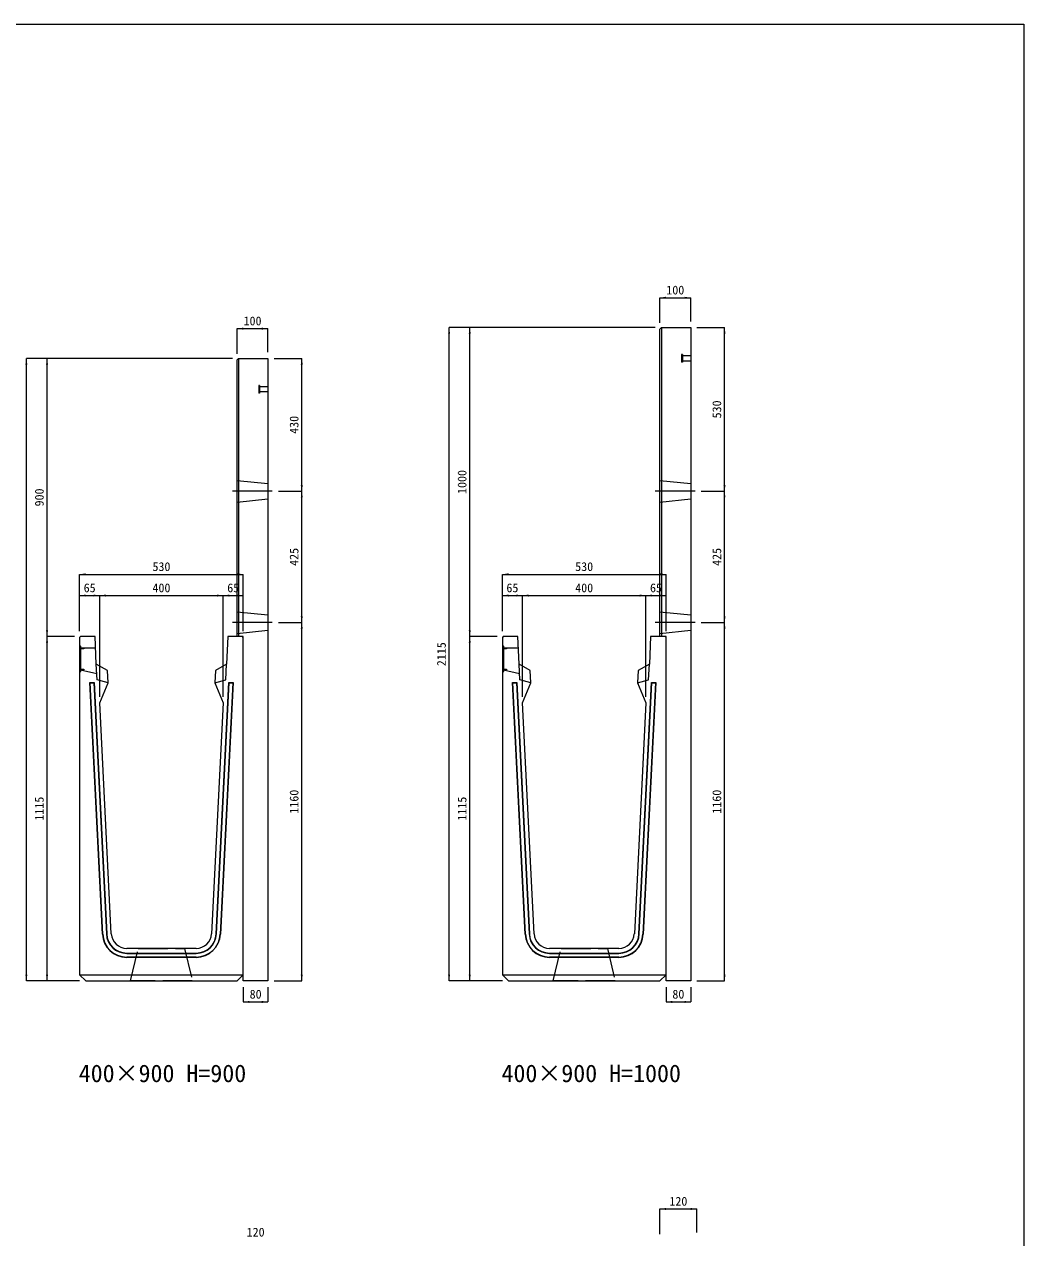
# Model space of a CAD drawing. Units: millimetres at full size. Extents: x -7442 to 51876, y 9625 to 40052.
# Drawn here: x 30308 to 33544, y 16439 to 20368 of the extents above; entities that cross this region are included whole.
import ezdxf
from ezdxf.enums import TextEntityAlignment as Align

# ---------------------------------------------------------------- set-up
doc = ezdxf.new("R2010")
doc.units = ezdxf.units.MM
doc.header["$LTSCALE"] = 16
for name, pattern in [('DASHED', [7.5, 6, -1.5]), ('USER1', [13.5, 7.5, -6]), ('USER2', [285.75, 190.5, -31.75, 31.75, -31.75])]:
    doc.linetypes.add(name, pattern=pattern)
doc.layers.add('0_2', color=7, linetype='Continuous')
for name, color, linetype, lineweight in [('HOLE', 7, 'DASHED', 9), ('KIJUN', 5, 'Continuous', 9), ('WWAY', 5, 'Continuous', 9), ('寸法線', 7, 'Continuous', 9), ('本体', 2, 'Continuous', 13), ('補助線', 8, 'Continuous', 9), ('ｲﾝｻｰﾄ', 3, 'USER1', 9)]:
    doc.layers.add(name, color=color, linetype=linetype, lineweight=lineweight)
doc.styles.add('ＭＳ ゴシック', font='')
doc.styles.get('ＭＳ ゴシック').set_extended_font_data('MS Gothic')

# ---------------------------------------------------------------- blocks, each defined once
blk = doc.blocks.new('filled_arrow')
at = {"color": 0, "linetype": 'Continuous', "lineweight": -2}
blk.add_solid([(7.5, 1.25), (0, 0), (7.5, -1.25)], dxfattribs=at)

msp = doc.modelspace()

# ---------------------------------------------------------------- linework, layer by layer
at = {"layer": 'HOLE'}
for points in [[(30676.94, 17375.94), (30826.94, 17375.94), (30851.94, 17270.94), (30651.94, 17270.94)], [(32045.99, 17375.94), (32195.99, 17375.94), (32220.99, 17270.94), (32020.99, 17270.94)]]:
    msp.add_lwpolyline(points, close=True, dxfattribs=at)
at = {"layer": 'KIJUN'}
for p, q in [((30520.63, 18235.94), (30519.58, 18236.94)), ((30533.6, 18236.94), (30532.65, 18235.94)), ((30532.65, 18235.94), (30573.57, 17422.62)), ((30984.3, 18236.94), (30943.29, 17421.97)), ((30970.28, 18236.94), (30971.23, 18235.94)), ((30983.24, 18235.94), (30984.3, 18236.94)), ((31889.69, 18235.94), (31888.63, 18236.94)), ((31902.65, 18236.94), (31901.7, 18235.94)), ((31901.7, 18235.94), (31942.62, 17422.62)), ((32353.35, 18236.94), (32312.34, 17421.97)), ((32339.33, 18236.94), (32340.28, 18235.94)), ((32352.3, 18235.94), (32353.35, 18236.94)), ((30639.49, 17360.94), (30864.39, 17360.94)), ((30639.49, 17359.94), (30864.39, 17359.94)), ((30864.39, 17347.94), (30639.49, 17347.94)), ((30864.39, 17346.94), (30639.49, 17346.94)), ((32008.54, 17360.94), (32233.44, 17360.94)), ((32008.54, 17359.94), (32233.44, 17359.94)), ((32233.44, 17347.94), (32008.54, 17347.94)), ((32233.44, 17346.94), (32008.54, 17346.94))]:
    msp.add_line(p, q, dxfattribs=at)
at = {"layer": 'KIJUN', "color": 7, "lineweight": 13}
for p, q in [((30951.94, 18170.94), (30914.33, 17423.43)), ((32320.99, 18170.94), (32283.38, 17423.43)), ((30864.39, 17375.94), (30639.49, 17375.94)), ((32233.44, 17375.94), (32008.54, 17375.94))]:
    msp.add_line(p, q, dxfattribs=at)
at = {"layer": 'KIJUN', "color": 7}
for p, q in [((30486.94, 17290.94), (31016.94, 17290.94)), ((31855.99, 17290.94), (32385.99, 17290.94))]:
    msp.add_line(p, q, dxfattribs=at)
at = {"layer": 'KIJUN', "color": 7, "lineweight": 13}
for points in [[(30589.55, 17423.43), (30551.94, 18170.94), (30578.94, 18235.94), (30576.94, 18275.94), (30540.94, 18295.94), (30536.94, 18385.94), (30489.94, 18385.94), (30486.94, 18382.94), (30486.94, 17290.94), (30506.94, 17270.94), (30996.94, 17270.94), (31016.94, 17290.94), (31016.94, 18382.94), (31013.94, 18385.94), (30966.94, 18385.94), (30962.94, 18295.94), (30926.94, 18275.94), (30924.94, 18235.94), (30951.94, 18170.94)], [(31958.6, 17423.43), (31920.99, 18170.94), (31947.99, 18235.94), (31945.99, 18275.94), (31909.99, 18295.94), (31905.99, 18385.94), (31858.99, 18385.94), (31855.99, 18382.94), (31855.99, 17290.94), (31875.99, 17270.94), (32365.99, 17270.94), (32385.99, 17290.94), (32385.99, 18382.94), (32382.99, 18385.94), (32335.99, 18385.94), (32331.99, 18295.94), (32295.99, 18275.94), (32293.99, 18235.94), (32320.99, 18170.94)]]:
    msp.add_lwpolyline(points, dxfattribs=at)
at = {"layer": 'KIJUN', "color": 7, "linetype": 'DASHED', "lineweight": 13}
for points in [[(30578.94, 18235.94), (30543.61, 18245.94), (30540.94, 18295.94)], [(30924.94, 18235.94), (30960.27, 18245.94), (30962.94, 18295.94)], [(31947.99, 18235.94), (31912.66, 18245.94), (31909.99, 18295.94)], [(32293.99, 18235.94), (32329.32, 18245.94), (32331.99, 18295.94)]]:
    msp.add_lwpolyline(points, dxfattribs=at)
at = {"layer": 'KIJUN'}
for points in [[(30560.59, 17421.97), (30519.58, 18236.94), (30533.6, 18236.94), (30574.57, 17422.67)], [(30561.58, 17422.02), (30520.63, 18235.94), (30532.65, 18235.94)], [(30929.31, 17422.67), (30970.28, 18236.94), (30984.3, 18236.94)], [(30930.31, 17422.62), (30971.23, 18235.94), (30983.24, 18235.94), (30942.29, 17422.02)], [(31929.64, 17421.97), (31888.63, 18236.94), (31902.65, 18236.94), (31943.62, 17422.67)], [(31930.64, 17422.02), (31889.69, 18235.94), (31901.7, 18235.94)], [(32298.36, 17422.67), (32339.33, 18236.94), (32353.35, 18236.94)], [(32299.36, 17422.62), (32340.28, 18235.94), (32352.3, 18235.94), (32311.35, 17422.02)]]:
    msp.add_lwpolyline(points, dxfattribs=at)
for centre, radius, start, end in [((30639.49, 17425.94), 79, 182.88038, 270), ((30639.49, 17425.94), 78, 182.88038, 270), ((30639.49, 17425.94), 66, 182.88038, 270), ((30639.49, 17425.94), 65, 182.88038, 270), ((30864.39, 17425.94), 65, 270, 357.11962), ((30864.39, 17425.94), 66, 270, 357.11962), ((30864.39, 17425.94), 78, 270, 357.11962), ((30864.39, 17425.94), 79, 270, 357.11962), ((32008.54, 17425.94), 79, 182.88038, 270), ((32008.54, 17425.94), 78, 182.88038, 270), ((32008.54, 17425.94), 66, 182.88038, 270), ((32008.54, 17425.94), 65, 182.88038, 270), ((32233.44, 17425.94), 65, 270, 357.11962), ((32233.44, 17425.94), 66, 270, 357.11962), ((32233.44, 17425.94), 78, 270, 357.11962), ((32233.44, 17425.94), 79, 270, 357.11962)]:
    msp.add_arc(centre, radius, start, end, dxfattribs=at)
at = {"layer": 'KIJUN', "color": 7, "lineweight": 13}
for centre, start, end in [((30639.49, 17425.94), 182.88038, 270), ((30864.39, 17425.94), 270, 357.11962), ((32008.54, 17425.94), 182.88038, 270), ((32233.44, 17425.94), 270, 357.11962)]:
    msp.add_arc(centre, 50, start, end, dxfattribs=at)
at = {"layer": 'WWAY', "color": 7, "linetype": 'DASHED', "lineweight": 13}
for points in [[(30486.94, 18355.94), (30490.14, 18353.94), (30490.14, 18271.94), (30486.94, 18269.94)], [(30538.63, 18347.94), (30490.14, 18347.94), (30490.14, 18353.94), (30486.94, 18355.94)], [(31855.99, 18355.94), (31859.19, 18353.94), (31859.19, 18271.94), (31855.99, 18269.94)], [(31907.68, 18347.94), (31859.19, 18347.94), (31859.19, 18353.94), (31855.99, 18355.94)], [(30486.94, 18269.94), (30490.14, 18271.94), (30490.14, 18277.94), (30542.54, 18265.94)], [(31855.99, 18269.94), (31859.19, 18271.94), (31859.19, 18277.94), (31911.59, 18265.94)]]:
    msp.add_lwpolyline(points, dxfattribs=at)
at = {"layer": 'WWAY'}
for points in [[(30488.14, 18352.94), (30490.14, 18352.94), (30490.14, 18272.94), (30488.14, 18272.94)], [(30490.14, 18347.94), (30500.14, 18347.94), (30500.14, 18345.94), (30490.14, 18345.94)], [(31857.19, 18352.94), (31859.19, 18352.94), (31859.19, 18272.94), (31857.19, 18272.94)], [(31859.19, 18347.94), (31869.19, 18347.94), (31869.19, 18345.94), (31859.19, 18345.94)], [(30490.14, 18279.94), (30500.14, 18279.94), (30500.14, 18277.94), (30490.14, 18277.94)], [(31859.19, 18279.94), (31869.19, 18279.94), (31869.19, 18277.94), (31859.19, 18277.94)]]:
    msp.add_lwpolyline(points, close=True, dxfattribs=at)
at = {"layer": '寸法線'}
for p, q in [((32365.99, 19482.38), (32465.99, 19482.38)), ((32365.99, 19400.94), (32365.99, 19482.38)), ((32465.99, 19405.94), (32465.99, 19482.38)), ((30996.94, 19382.38), (31096.94, 19382.38)), ((30996.94, 19300.94), (30996.94, 19382.38)), ((31096.94, 19305.94), (31096.94, 19382.38)), ((31683.52, 17270.94), (31683.52, 19385.94)), ((32350.99, 19385.94), (31683.52, 19385.94)), ((31750.41, 18385.94), (31750.41, 19385.94)), ((32350.99, 19385.94), (31750.41, 19385.94)), ((32485.99, 19385.94), (32575.42, 19385.94)), ((32575.42, 18855.94), (32575.42, 19385.94)), ((30314.47, 17270.94), (30314.47, 19285.94)), ((30981.94, 19285.94), (30314.47, 19285.94)), ((30381.36, 18385.94), (30381.36, 19285.94)), ((30981.94, 19285.94), (30381.36, 19285.94)), ((31116.94, 19285.94), (31206.37, 19285.94)), ((31206.37, 18855.94), (31206.37, 19285.94)), ((31131.01, 18855.94), (31206.37, 18855.94)), ((31131.01, 18855.94), (31206.37, 18855.94)), ((31206.37, 18430.94), (31206.37, 18855.94)), ((32500.06, 18855.94), (32575.42, 18855.94)), ((32500.06, 18855.94), (32575.42, 18855.94)), ((32575.42, 18430.94), (32575.42, 18855.94)), ((30486.94, 18586.95), (31016.94, 18586.95)), ((30486.94, 18402.94), (30486.94, 18586.95)), ((31016.94, 18402.94), (31016.94, 18586.95)), ((31855.99, 18586.95), (32385.99, 18586.95)), ((31855.99, 18402.94), (31855.99, 18586.95)), ((32385.99, 18402.94), (32385.99, 18586.95)), ((30486.94, 18518.27), (30551.94, 18518.27)), ((30486.94, 18402.94), (30486.94, 18518.27)), ((30551.94, 18518.27), (30951.94, 18518.27)), ((30551.94, 18190.94), (30551.94, 18518.27)), ((30551.94, 18190.94), (30551.94, 18518.27)), ((30951.94, 18190.94), (30951.94, 18518.27)), ((30951.94, 18518.27), (31016.94, 18518.27)), ((30951.94, 18190.94), (30951.94, 18518.27)), ((31016.94, 18402.94), (31016.94, 18518.27)), ((31855.99, 18518.27), (31920.99, 18518.27)), ((31855.99, 18402.94), (31855.99, 18518.27)), ((31920.99, 18518.27), (32320.99, 18518.27)), ((31920.99, 18190.94), (31920.99, 18518.27)), ((31920.99, 18190.94), (31920.99, 18518.27)), ((32320.99, 18190.94), (32320.99, 18518.27)), ((32320.99, 18518.27), (32385.99, 18518.27)), ((32320.99, 18190.94), (32320.99, 18518.27)), ((32385.99, 18402.94), (32385.99, 18518.27)), ((31131.01, 18430.94), (31206.37, 18430.94)), ((31131.01, 18430.94), (31206.37, 18430.94)), ((31206.37, 17270.94), (31206.37, 18430.94)), ((32500.06, 18430.94), (32575.42, 18430.94)), ((32500.06, 18430.94), (32575.42, 18430.94)), ((32575.42, 17270.94), (32575.42, 18430.94)), ((30381.36, 17270.94), (30381.36, 18385.94)), ((30469.94, 18385.94), (30381.36, 18385.94)), ((30469.94, 18385.94), (30381.36, 18385.94)), ((31750.41, 17270.94), (31750.41, 18385.94)), ((31838.99, 18385.94), (31750.41, 18385.94)), ((31838.99, 18385.94), (31750.41, 18385.94)), ((30486.94, 17270.94), (30314.47, 17270.94)), ((30486.94, 17270.94), (30381.36, 17270.94)), ((31016.94, 17250.94), (31016.94, 17202.68)), ((31096.94, 17250.94), (31096.94, 17202.68)), ((31116.94, 17270.94), (31206.37, 17270.94)), ((31855.99, 17270.94), (31683.52, 17270.94)), ((31855.99, 17270.94), (31750.41, 17270.94)), ((32385.99, 17250.94), (32385.99, 17202.68)), ((32465.99, 17250.94), (32465.99, 17202.68)), ((32485.99, 17270.94), (32575.42, 17270.94)), ((31016.94, 17202.68), (31096.94, 17202.68)), ((32385.99, 17202.68), (32465.99, 17202.68)), ((32365.99, 16532.36), (32485.99, 16532.36)), ((32365.99, 16450.92), (32365.99, 16532.36)), ((32485.99, 16455.92), (32485.99, 16532.36))]:
    msp.add_line(p, q, dxfattribs=at)
at = {"layer": '寸法線', "linetype": 'USER2'}
for p, q in [((31111.01, 18855.94), (30981.74, 18855.94)), ((32480.06, 18855.94), (32350.79, 18855.94)), ((31111.01, 18430.94), (30981.74, 18430.94)), ((32480.06, 18430.94), (32350.79, 18430.94))]:
    msp.add_line(p, q, dxfattribs=at)
at = {"layer": '本体', "color": 4, "lineweight": 5}
for p, q in [((32370.99, 19385.94), (32370.99, 18385.94)), ((31001.94, 19285.94), (31001.94, 18385.94))]:
    msp.add_line(p, q, dxfattribs=at)
at = {"layer": '本体', "linetype": 'USER1', "lineweight": 9}
for p, q in [((30996.94, 18890.94), (31096.94, 18880.94)), ((32365.99, 18890.94), (32465.99, 18880.94)), ((30996.94, 18820.94), (31096.94, 18830.94)), ((32365.99, 18820.94), (32465.99, 18830.94)), ((30996.94, 18465.94), (31096.94, 18455.94)), ((32365.99, 18465.94), (32465.99, 18455.94)), ((30996.94, 18395.94), (31096.94, 18405.94)), ((32365.99, 18395.94), (32465.99, 18405.94))]:
    msp.add_line(p, q, dxfattribs=at)
at = {"layer": '本体'}
for points in [[(32365.99, 19380.94), (32370.99, 19385.94), (32465.99, 19385.94), (32465.99, 17270.94), (32385.99, 17270.94), (32385.99, 18385.94), (32365.99, 18385.94)], [(30996.94, 19280.94), (31001.94, 19285.94), (31096.94, 19285.94), (31096.94, 17270.94), (31016.94, 17270.94), (31016.94, 18385.94), (30996.94, 18385.94)]]:
    msp.add_lwpolyline(points, close=True, dxfattribs=at)
at = {"layer": '補助線', "color": 1, "lineweight": 13}
msp.add_lwpolyline([(20169.95, 20367.8), (33544.47, 20367.8), (33544.47, 12453.64), (20169.95, 12453.64)], close=True, dxfattribs=at)
at = {"layer": 'ｲﾝｻｰﾄ'}
for p, q in [((32435.99, 19298.44), (32435.99, 19273.44)), ((32438.99, 19298.44), (32435.99, 19298.44)), ((32438.99, 19298.44), (32438.99, 19273.44)), ((32465.99, 19294.44), (32438.99, 19294.44)), ((32465.99, 19294.44), (32465.99, 19277.44)), ((32438.99, 19273.44), (32435.99, 19273.44)), ((32465.99, 19277.44), (32438.99, 19277.44)), ((31066.94, 19198.44), (31066.94, 19173.44)), ((31069.94, 19198.44), (31066.94, 19198.44)), ((31069.94, 19173.44), (31066.94, 19173.44)), ((31069.94, 19198.44), (31069.94, 19173.44)), ((31096.94, 19194.44), (31069.94, 19194.44)), ((31096.94, 19177.44), (31069.94, 19177.44)), ((31096.94, 19194.44), (31096.94, 19177.44))]:
    msp.add_line(p, q, dxfattribs=at)

# ---------------------------------------------------------------- block references
at = {"layer": '寸法線', "xscale": 2.67, "yscale": 2.67}
for p in [(32365.99, 19482.38), (30996.94, 19382.38), (30486.94, 18586.95), (31855.99, 18586.95), (30486.94, 18518.27), (30551.94, 18518.27), (30951.94, 18518.27), (31855.99, 18518.27), (31920.99, 18518.27), (32320.99, 18518.27), (31016.94, 17202.68), (32385.99, 17202.68), (32365.99, 16532.36)]:
    msp.add_blockref('filled_arrow', p, dxfattribs=at)
for p, rotation in [((32465.99, 19482.38), 180), ((31096.94, 19382.38), 180), ((31683.52, 19385.94), 270), ((31750.41, 19385.94), 270), ((32575.42, 19385.94), 270), ((30314.47, 19285.94), 270), ((30381.36, 19285.94), 270), ((31206.37, 19285.94), 270), ((31206.37, 18855.94), 90), ((32575.42, 18855.94), 90), ((31206.37, 18855.94), 270), ((32575.42, 18855.94), 270), ((31016.94, 18586.95), 180), ((32385.99, 18586.95), 180), ((30551.94, 18518.27), 180), ((30951.94, 18518.27), 180), ((31016.94, 18518.27), 180), ((31920.99, 18518.27), 180), ((32320.99, 18518.27), 180), ((32385.99, 18518.27), 180), ((31206.37, 18430.94), 90), ((31206.37, 18430.94), 270), ((32575.42, 18430.94), 90), ((32575.42, 18430.94), 270), ((30381.36, 18385.94), 90), ((30381.36, 18385.94), 270), ((31750.41, 18385.94), 90), ((31750.41, 18385.94), 270), ((30314.47, 17270.94), 90), ((30381.36, 17270.94), 90), ((31206.37, 17270.94), 90), ((31683.52, 17270.94), 90), ((31750.41, 17270.94), 90), ((32575.42, 17270.94), 90), ((31096.94, 17202.68), 180), ((32465.99, 17202.68), 180), ((32485.99, 16532.36), 180)]:
    msp.add_blockref('filled_arrow', p, dxfattribs=dict(at, rotation=rotation))

# ---------------------------------------------------------------- texts
at = {"layer": '0_2', "style": 'ＭＳ ゴシック'}
for s, p in [('400×900 H=900', (30484.07, 16925.92)), ('400×900 H=1000', (31853.12, 16925.92))]:
    msp.add_text(s, height=56.96, dxfattribs=at).set_placement(p, align=Align.BOTTOM_LEFT)
at = {"layer": '寸法線', "style": 'ＭＳ ゴシック'}
for s, p in [('100', (32415.99, 19507.38)), ('100', (31046.94, 19407.38)), ('530', (30751.94, 18611.95)), ('530', (32120.99, 18611.95)), ('65', (30519.44, 18543.27)), ('400', (30751.94, 18543.27)), ('65', (30984.44, 18543.27)), ('65', (31888.49, 18543.27)), ('400', (32120.99, 18543.27)), ('65', (32353.49, 18543.27)), ('80', (31056.94, 17227.68)), ('80', (32425.99, 17227.68)), ('120', (32425.99, 16557.36)), ('120', (31056.94, 16457.36))]:
    msp.add_text(s, height=28.48, dxfattribs=at).set_placement(p, align=Align.MIDDLE_CENTER)
for s, p in [('530', (32550.42, 19120.94)), ('430', (31181.37, 19070.94)), ('1000', (31725.41, 18885.94)), ('900', (30356.36, 18835.94)), ('425', (31181.37, 18643.44)), ('425', (32550.42, 18643.44)), ('2115', (31658.52, 18328.44)), ('1160', (31181.37, 17850.94)), ('1160', (32550.42, 17850.94)), ('1115', (30356.36, 17828.44)), ('1115', (31725.41, 17828.44))]:
    msp.add_text(s, height=28.48, rotation=90, dxfattribs=at).set_placement(p, align=Align.MIDDLE_CENTER)

doc.saveas('drawing.dxf')
